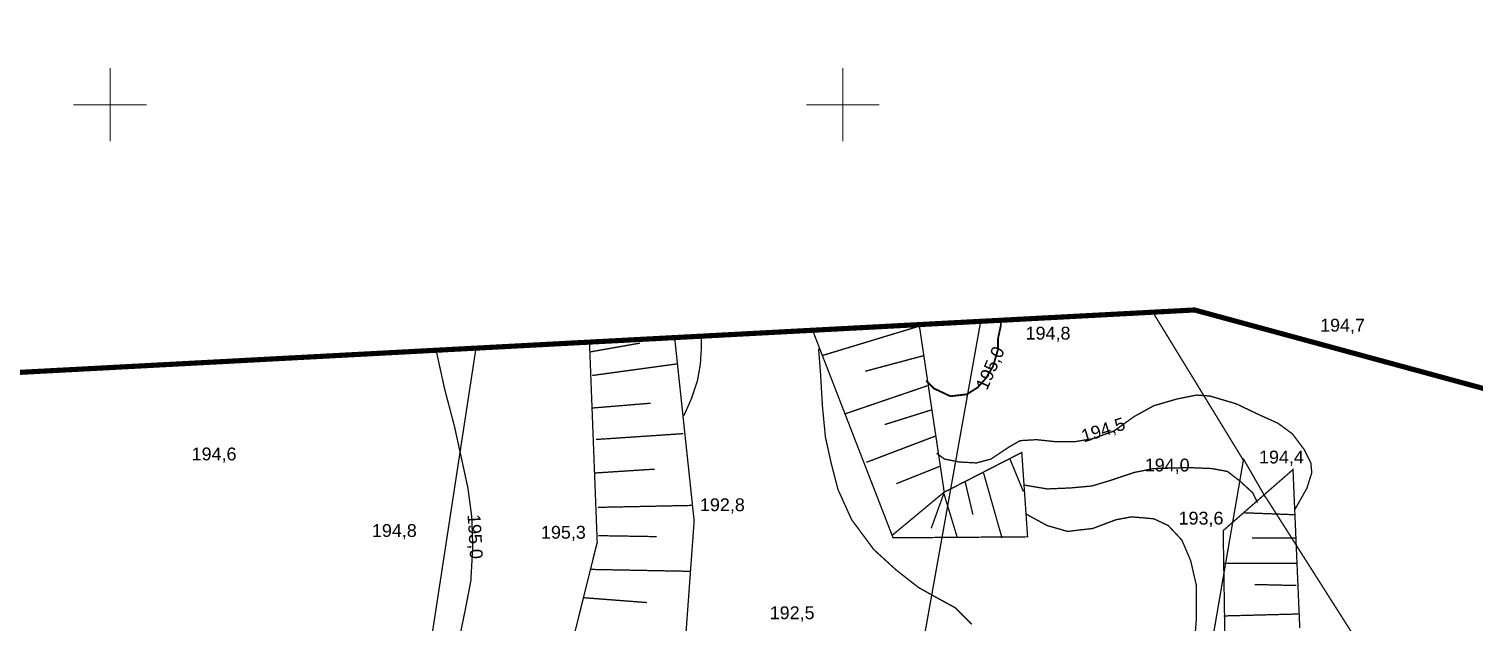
# Model space of a CAD drawing. Extents: x 7572697 to 7573818, y 5546684 to 5547005.
# Drawn here: x 7572844.5 to 7572943.1, y 5546964.7 to 5547005.2 of the extents above; entities that cross this region are included whole.
import ezdxf
from ezdxf.enums import TextEntityAlignment as Align

# ---------------------------------------------------------------- set-up
doc = ezdxf.new("R2010")
doc.units = 0
doc.header["$MEASUREMENT"] = 0
doc.linetypes.add('1', pattern=[2, 1, -1])
doc.styles.add('STYL_ARIAL', font='Arial', dxfattribs={"oblique": 0.1})

msp = doc.modelspace()

# ---------------------------------------------------------------- linework, layer by layer
at = {"color": 6, "const_width": 0.35}
msp.add_lwpolyline([(7572705, 5547005), (7572811, 5546980), (7572924, 5546986), (7573270, 5546892)], dxfattribs=at)
at = {"color": 1, "const_width": 0.065}
for points in [[(7572850, 5546997.5), (7572850, 5547002.5)], [(7572850, 5546997.5), (7572850, 5547002.5)], [(7572900, 5546997.5), (7572900, 5547002.5)], [(7572900, 5546997.5), (7572900, 5547002.5)], [(7572847.5, 5547000), (7572852.5, 5547000)], [(7572847.5, 5547000), (7572852.5, 5547000)], [(7572897.5, 5547000), (7572902.5, 5547000)], [(7572897.5, 5547000), (7572902.5, 5547000)]]:
    msp.add_lwpolyline(points, dxfattribs=at)
at = {"color": 0, "const_width": 0.09}
for points in [[(7572907.6878, 5546857.6393), (7572914.8315, 5546900.5811), (7572922.3722, 5546946.9097), (7572927.3331, 5546975.7492), (7572921.1815, 5546985.8034)], [(7572909.4076, 5546985.2213), (7572902.6607, 5546947.5182), (7572895.7816, 5546907.672), (7572887.8441, 5546862.0049)], [(7572905.1081, 5546984.8641), (7572898.5597, 5546982.8797)], [(7572882.7905, 5546983.1443), (7572886.1639, 5546983.7396)], [(7572857.2318, 5546868.9634), (7572867.1537, 5546932.4104), (7572874.9589, 5546983.3427)], [(7572905.505, 5546982.8797), (7572901.5363, 5546981.8214)], [(7572882.8963, 5546981.5303), (7572888.7171, 5546982.324)], [(7572905.7695, 5546980.8292), (7572900.1471, 5546978.911)], [(7572882.8566, 5546979.3078), (7572886.8915, 5546979.6385)], [(7572906.0341, 5546979.1756), (7572902.8591, 5546978.1834)], [(7572883.1609, 5546977.1647), (7572889.114, 5546977.5616)], [(7572906.2987, 5546977.3896), (7572901.6023, 5546975.6037)], [(7572911.3919, 5546975.8683), (7572912.3179, 5546973.6193)], [(7572928.8412, 5546973.2224), (7572927.3198, 5546975.8682)], [(7572883.0551, 5546974.8761), (7572887.1561, 5546975.1407)], [(7572906.6294, 5546975.3391), (7572903.6528, 5546974.1485)], [(7572909.606, 5546974.8761), (7572910.8628, 5546970.4443)], [(7572908.3492, 5546974.2808), (7572908.8784, 5546972.0318)], [(7572906.894, 5546973.5532), (7572903.3883, 5546970.6428)], [(7572906.894, 5546973.487), (7572906.0341, 5546971.1058)], [(7572906.894, 5546973.487), (7572907.82, 5546970.4443)], [(7572928.8544, 5546973.2357), (7572942.4804, 5546951.8045), (7572942.745, 5546929.1826), (7572936.395, 5546889.548), (7572930.3096, 5546852.4138)], [(7572883.2932, 5546972.5345), (7572889.7755, 5546972.6668)], [(7572930.8256, 5546972.0318), (7572927.386, 5546972.1641)], [(7572883.3197, 5546970.6031), (7572887.2884, 5546970.537)], [(7572930.8917, 5546970.4443), (7572927.9151, 5546970.4443)], [(7572882.764, 5546968.3012), (7572889.6432, 5546968.1689)], [(7572930.9579, 5546968.7245), (7572925.997, 5546968.7245)], [(7572930.9579, 5546967.2032), (7572928.1136, 5546967.2693)], [(7572882.3275, 5546966.3697), (7572886.627, 5546966.039)], [(7572931.0902, 5546965.2585), (7572925.997, 5546965.1262)]]:
    msp.add_lwpolyline(points, dxfattribs=at)
at = {"color": 0, "linetype": '1', "const_width": 0.09}
for points in [[(7572897.9379, 5546984.6127), (7572903.428, 5546970.4575), (7572912.609, 5546970.5236), (7572912.2122, 5546976.2783), (7572906.9205, 5546973.5664), (7572905.2007, 5546985.0757)], [(7572882.7111, 5546983.8455), (7572883.2403, 5546970.1533), (7572880.3299, 5546958.4455), (7572874.2577, 5546950.5477), (7572873.8608, 5546938.1784)], [(7572888.9288, 5546958.8953), (7572889.8549, 5546971.6085), (7572888.5319, 5546984.0439)], [(7572931.1828, 5546964.2928), (7572930.7197, 5546975.1142), (7572925.9572, 5546970.9471), (7572926.2218, 5546954.2122)]]:
    msp.add_lwpolyline(points, dxfattribs=at)
at = {"color": 37}
for points, const_width in [([(7572905.6902, 5546981.1732), (7572906.2194, 5546980.644), (7572907.3438, 5546980.1149), (7572908.4683, 5546980.2472), (7572909.1959, 5546980.7102), (7572909.7912, 5546981.3716), (7572910.2543, 5546982.1654), (7572910.585, 5546983.2899), (7572910.585, 5546984.0175), (7572910.7834, 5546984.9435), (7572910.7834, 5546985.2742)], 0.125), ([(7572889.1537, 5546978.7919), (7572889.6829, 5546979.9825), (7572890.0797, 5546981.1731), (7572890.2782, 5546982.2976), (7572890.3443, 5546983.356), (7572890.3443, 5546984.282)], 0.09), ([(7572872.2336, 5546983.3163), (7572872.8289, 5546980.6043), (7572873.4904, 5546978.0908), (7572874.0857, 5546975.3788), (7572874.4164, 5546973.8575), (7572874.681, 5546971.8731), (7572874.7471, 5546969.8226), (7572874.6148, 5546967.5075), (7572874.218, 5546965.4569), (7572873.8211, 5546963.5387)], 0.09), ([(7572908.799, 5546964.5574), (7572907.6746, 5546965.6818), (7572906.2194, 5546966.4756), (7572905.161, 5546967.0709), (7572903.6397, 5546968.2615), (7572902.1183, 5546969.6506), (7572900.597, 5546971.7011), (7572899.6709, 5546973.7516), (7572899.2079, 5546975.5376), (7572898.811, 5546977.3367), (7572898.6126, 5546979.3872), (7572898.4803, 5546981.6362), (7572898.348, 5546983.356)], 0.09), ([(7572912.3577, 5546974.0559), (7572913.9452, 5546973.7913), (7572915.5327, 5546973.8575), (7572916.9879, 5546973.9898), (7572918.3108, 5546974.3866), (7572919.8983, 5546974.9158), (7572921.2212, 5546975.1804), (7572923.6025, 5546975.2465), (7572925.19, 5546975.1804), (7572926.2483, 5546974.9819), (7572927.1082, 5546974.3205), (7572927.9681, 5546973.5267), (7572928.2988, 5546972.8653)], 0.09)]:
    msp.add_lwpolyline(points, dxfattribs=dict(at, const_width=const_width))
at = {"color": 37, "linetype": '1', "const_width": 0.09}
for points in [[(7572906.4046, 5546976.2255), (7572906.9338, 5546975.8286), (7572907.926, 5546975.6302), (7572909.1166, 5546975.564), (7572910.1088, 5546975.8286), (7572911.2994, 5546976.6224), (7572912.0931, 5546977.0854), (7572913.2176, 5546977.1515), (7572914.4744, 5546977.0192), (7572915.8634, 5546977.0192), (7572917.0541, 5546977.2177), (7572918.5093, 5546977.7469), (7572919.8983, 5546978.739), (7572921.2213, 5546979.4666), (7572922.8088, 5546979.9297), (7572924.1317, 5546980.1942), (7572925.0577, 5546980.1281), (7572926.8436, 5546979.5989), (7572928.365, 5546978.8713), (7572929.6879, 5546978.276), (7572930.6801, 5546977.5484), (7572931.4739, 5546976.4901), (7572931.9369, 5546975.564), (7572932.003, 5546974.9026), (7572931.6723, 5546973.8443), (7572930.8124, 5546972.3229)], [(7572912.49, 5546972.0847), (7572913.9452, 5546971.291), (7572915.3343, 5546970.8941), (7572917.0541, 5546971.0925), (7572918.6416, 5546971.6878), (7572919.6999, 5546971.8863), (7572921.2212, 5546971.754), (7572922.2134, 5546971.291), (7572923.1395, 5546970.2988), (7572923.7348, 5546968.9097), (7572924.1317, 5546967.1899), (7572924.1317, 5546965.0071), (7572923.9994, 5546963.2873), (7572923.6686, 5546961.1706), (7572923.1395, 5546958.6571), (7572922.1473, 5546955.6144), (7572921.2212, 5546953.5639), (7572920.0306, 5546951.1165), (7572918.1785, 5546948.3384)]]:
    msp.add_lwpolyline(points, dxfattribs=at)

# ---------------------------------------------------------------- texts
at = {"color": 0, "style": 'STYL_ARIAL'}
for s, p in [('194,8', (7572912.4767, 5546984.857)), ('194,7', (7572932.5718, 5546985.3995)), ('194,6', (7572855.5649, 5546976.6152)), ('194,0', (7572920.6061, 5546975.8579)), ('194,4', (7572928.4046, 5546976.4035)), ('192,8', (7572890.2517, 5546973.1492)), ('193,6', (7572922.9145, 5546972.2363)), ('194,8', (7572867.868, 5546971.3898)), ('195,3', (7572879.4038, 5546971.2707)), ('192,5', (7572895.0142, 5546965.7806))]:
    msp.add_text(s, height=0.875, dxfattribs=at).set_placement(p, align=Align.TOP_LEFT)
for s, rotation, p in [('195,0', 66.0375, (7572909.032, 5546980.8164)), ('194,5', 17.4472, (7572916.1738, 5546977.7861)), ('195,0', 273.3665, (7572875.263, 5546972.0951))]:
    msp.add_text(s, height=0.875, rotation=rotation, dxfattribs=at).set_placement(p, align=Align.TOP_LEFT)

doc.saveas('drawing.dxf')
